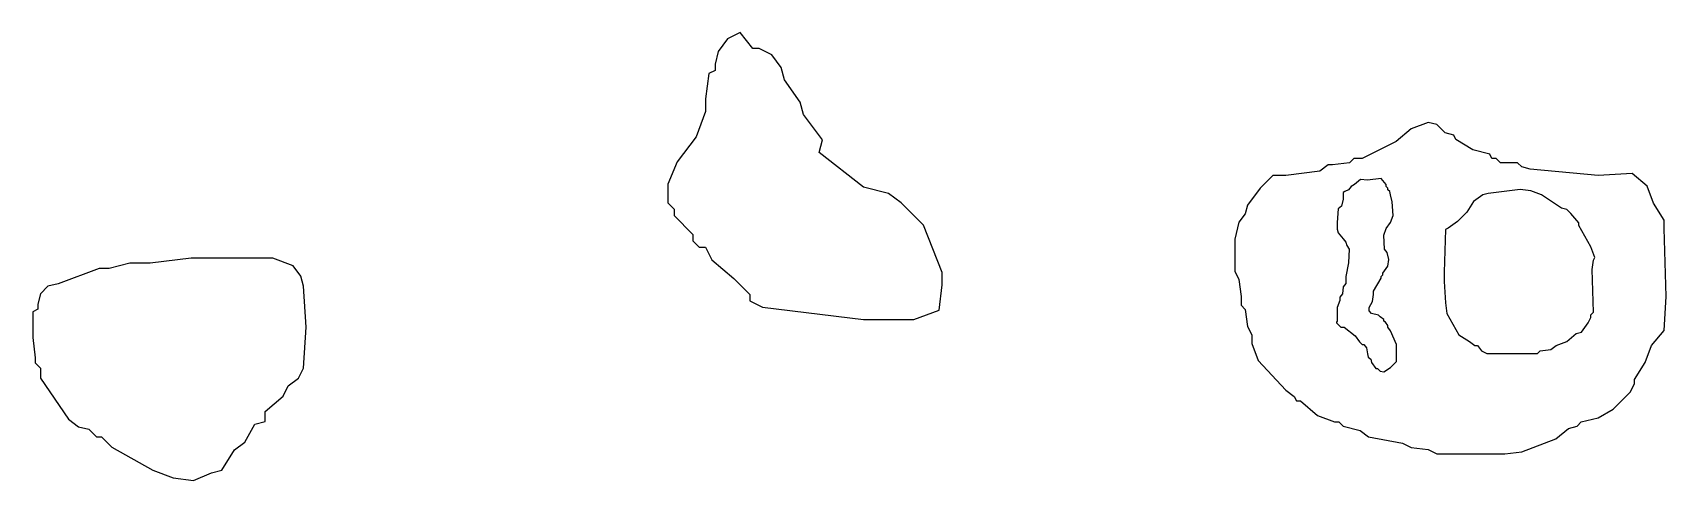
# Model space of a CAD drawing. Header units: metres. Extents: x 7.64 to 9.34, y 9.12 to 9.58.
import ezdxf

# ---------------------------------------------------------------- set-up
doc = ezdxf.new("R2010")
doc.units = ezdxf.units.M

msp = doc.modelspace()

# ---------------------------------------------------------------- linework, layer by layer
at = {"color": 31}
for points in [[(8.3004, 9.40624), (8.30698, 9.39966), (8.30698, 9.39308), (8.32673, 9.37333), (8.32673, 9.36675), (8.33331, 9.36017), (8.33989, 9.36017), (8.34648, 9.347), (8.36951, 9.32725), (8.38597, 9.3108), (8.38597, 9.30421), (8.39914, 9.29763), (8.50445, 9.28447), (8.55711, 9.28447), (8.58344, 9.29434), (8.58673, 9.32067), (8.58673, 9.33384), (8.56699, 9.3832), (8.54395, 9.40624), (8.53078, 9.41612), (8.50445, 9.4227), (8.45838, 9.4589), (8.46167, 9.47207), (8.44192, 9.4984), (8.43863, 9.51156), (8.42217, 9.5346), (8.41888, 9.54776), (8.40901, 9.56093), (8.39584, 9.56751), (8.38926, 9.56751), (8.3761, 9.58397), (8.36293, 9.57738), (8.35306, 9.56422), (8.34977, 9.55105), (8.34977, 9.54447), (8.34319, 9.54118), (8.33989, 9.51485), (8.33989, 9.50169), (8.33002, 9.47536), (8.31027, 9.44903), (8.3004, 9.42599), (8.3004, 9.41282), (8.3004, 9.40953)], [(8.89167, 9.33515), (8.89611, 9.32628), (8.89832, 9.30854), (8.89832, 9.29967), (8.90276, 9.29523), (8.90497, 9.27749), (8.90941, 9.26862), (8.90941, 9.25975), (8.91606, 9.24202), (8.94489, 9.21097), (8.95376, 9.20432), (8.95597, 9.19989), (8.96041, 9.19989), (8.97815, 9.18436), (8.99589, 9.17771), (9.00032, 9.17771), (9.00476, 9.17328), (9.0225, 9.16884), (9.03137, 9.16219), (9.06684, 9.15554), (9.07571, 9.1511), (9.09345, 9.14889), (9.10232, 9.14445), (9.17328, 9.14445), (9.19102, 9.14667), (9.22649, 9.15997), (9.2398, 9.17106), (9.24867, 9.17328), (9.2531, 9.17771), (9.27084, 9.18215), (9.28636, 9.19102), (9.3041, 9.20876), (9.30854, 9.21762), (9.30854, 9.22206), (9.31962, 9.2398), (9.32628, 9.25754), (9.33958, 9.27306), (9.3418, 9.30854), (9.33958, 9.37949), (9.33958, 9.38836), (9.32849, 9.4061), (9.32184, 9.42384), (9.30632, 9.43714), (9.27084, 9.43493), (9.19989, 9.44158), (9.19102, 9.4438), (9.18658, 9.44823), (9.16884, 9.44823), (9.16441, 9.45267), (9.15997, 9.45267), (9.15776, 9.4571), (9.14002, 9.46154), (9.12228, 9.47262), (9.12006, 9.47706), (9.11119, 9.47927), (9.10232, 9.48814), (9.09345, 9.49036), (9.07571, 9.48371), (9.06019, 9.47041), (9.02471, 9.45267), (9.01584, 9.45267), (9.01141, 9.44823), (8.99367, 9.44601), (8.98924, 9.44601), (8.98037, 9.43936), (8.94489, 9.43493), (8.93602, 9.43493), (8.93158, 9.43493), (8.91828, 9.42162), (8.90497, 9.40388), (8.90276, 9.39501), (8.89611, 9.38615), (8.89167, 9.36841), (8.89167, 9.35067), (8.89167, 9.3418), (8.89167, 9.33736)], [(7.63818, 9.26599), (7.64084, 9.24468), (7.64084, 9.23935), (7.64617, 9.23402), (7.64617, 9.22336), (7.67548, 9.18074), (7.68613, 9.17274), (7.69679, 9.17008), (7.70478, 9.16209), (7.71011, 9.16209), (7.72077, 9.15143), (7.7634, 9.12745), (7.78471, 9.11946), (7.80602, 9.11679), (7.82467, 9.12479), (7.83533, 9.12745), (7.84865, 9.14876), (7.85931, 9.15676), (7.86996, 9.17541), (7.88062, 9.17807), (7.88062, 9.18873), (7.89927, 9.20471), (7.9046, 9.21537), (7.91525, 9.22336), (7.92058, 9.23402), (7.92325, 9.27665), (7.92058, 9.31927), (7.91792, 9.32993), (7.90993, 9.34059), (7.88861, 9.34858), (7.80336, 9.34858), (7.76073, 9.34325), (7.73942, 9.34325), (7.7181, 9.33792), (7.70745, 9.33792), (7.66482, 9.32194), (7.65416, 9.31927), (7.64617, 9.31128), (7.64351, 9.30062), (7.64351, 9.29529), (7.63818, 9.29263), (7.63818, 9.27132), (7.63818, 9.26865)]]:
    msp.add_lwpolyline(points, close=True, dxfattribs=at)
at = {"color": 227}
msp.add_lwpolyline([(8.99774, 9.28105), (9.00222, 9.27656), (9.00581, 9.27656), (9.01746, 9.2676), (9.02194, 9.26132), (9.02463, 9.25863), (9.02643, 9.25863), (9.02912, 9.25505), (9.03001, 9.24877), (9.03091, 9.24518), (9.0336, 9.24339), (9.0345, 9.2398), (9.03898, 9.23353), (9.04077, 9.23353), (9.04346, 9.23084), (9.04705, 9.22994), (9.05422, 9.23442), (9.06049, 9.2407), (9.06049, 9.25505), (9.06049, 9.25863), (9.05422, 9.27298), (9.05153, 9.27656), (9.05153, 9.27836), (9.04884, 9.28194), (9.04705, 9.28284), (9.04705, 9.28463), (9.04346, 9.28732), (9.04167, 9.28911), (9.0345, 9.29091), (9.03181, 9.2936), (9.03181, 9.29718), (9.03539, 9.30346), (9.03629, 9.31063), (9.03629, 9.31422), (9.04436, 9.32767), (9.04436, 9.32946), (9.04615, 9.33125), (9.04615, 9.33305), (9.05153, 9.34022), (9.05243, 9.34739), (9.05063, 9.35456), (9.04794, 9.35815), (9.04705, 9.37249), (9.04974, 9.37967), (9.05422, 9.38594), (9.05691, 9.39311), (9.05601, 9.40746), (9.05422, 9.41463), (9.05332, 9.41822), (9.05153, 9.42001), (9.05153, 9.4218), (9.04974, 9.4236), (9.04974, 9.42539), (9.04436, 9.43167), (9.03001, 9.42987), (9.02284, 9.43077), (9.01656, 9.42539), (9.01298, 9.4236), (9.01029, 9.42001), (9.0067, 9.41822), (9.00491, 9.41732), (9.00491, 9.41015), (9.00312, 9.40298), (8.99953, 9.40029), (8.99863, 9.38594), (8.99863, 9.37877), (8.99953, 9.37518), (9.00491, 9.36891), (9.0076, 9.36532), (9.0085, 9.36173), (9.01118, 9.35815), (9.01029, 9.3438), (9.0076, 9.32946), (9.0076, 9.32229), (9.00491, 9.3187), (9.00401, 9.31153), (9.00132, 9.30794), (9.00132, 9.30436), (8.99863, 9.29718), (8.99863, 9.28284), (8.99774, 9.28194)], close=True, dxfattribs=at)
at = {"color": 224}
msp.add_lwpolyline([(9.1101, 9.32422), (9.11149, 9.30198), (9.11288, 9.29085), (9.12539, 9.26861), (9.13651, 9.26165), (9.14208, 9.25748), (9.14486, 9.25748), (9.14903, 9.25192), (9.15459, 9.24914), (9.19908, 9.24914), (9.20465, 9.24914), (9.20743, 9.24914), (9.21021, 9.25192), (9.22133, 9.25331), (9.22689, 9.25748), (9.23802, 9.26165), (9.24775, 9.27), (9.25331, 9.27139), (9.26026, 9.28112), (9.26304, 9.28668), (9.26304, 9.28946), (9.26582, 9.29224), (9.26443, 9.33674), (9.26582, 9.34647), (9.26722, 9.34925), (9.26304, 9.36037), (9.25053, 9.38262), (9.25053, 9.3854), (9.24219, 9.39513), (9.23802, 9.39931), (9.23245, 9.4007), (9.2116, 9.4146), (9.20047, 9.41877), (9.18935, 9.42016), (9.1671, 9.41738), (9.15598, 9.41599), (9.15042, 9.4146), (9.14069, 9.40765), (9.13373, 9.39653), (9.124, 9.38679), (9.11427, 9.37984), (9.11149, 9.37845), (9.1101, 9.33396), (9.1101, 9.32839), (9.1101, 9.32561)], close=True, dxfattribs=at)

doc.saveas('drawing.dxf')
